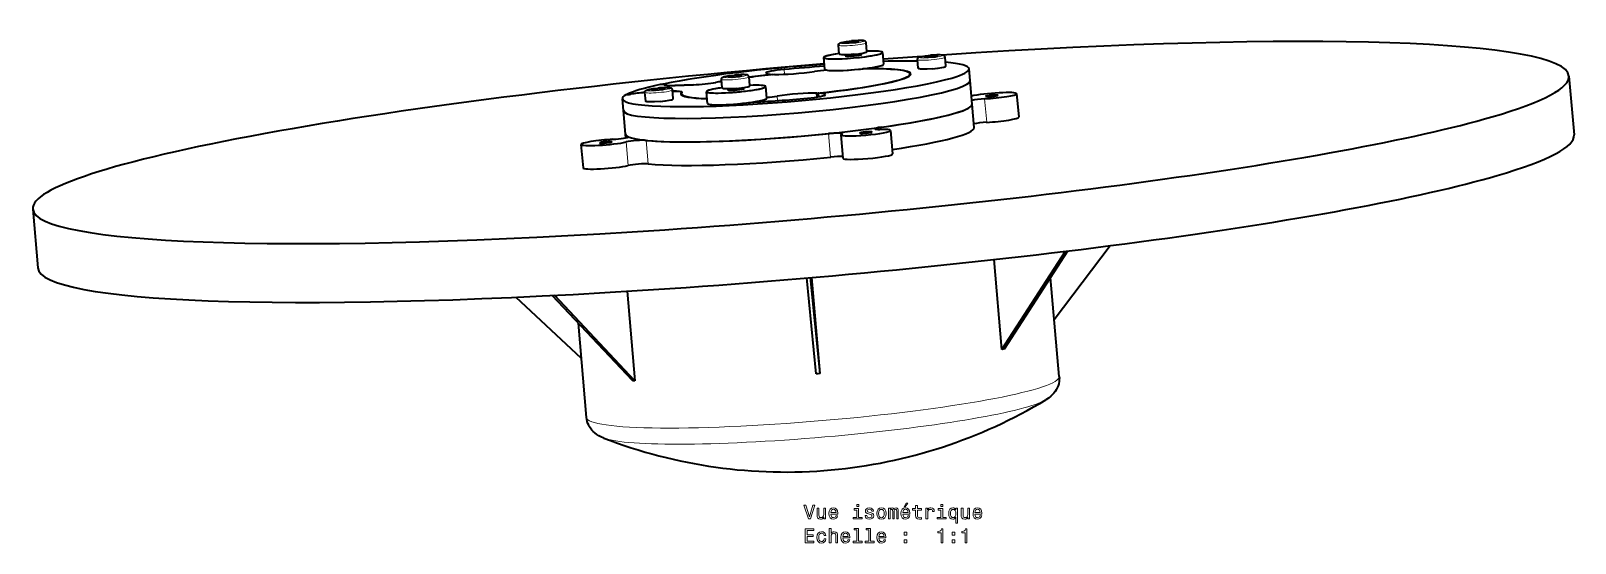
# Model space of a CAD drawing. Extents: x 194 to 4081, y 5 to 1057.
# Drawn here: x 2083.3 to 2473.9, y 867.1 to 996.8 of the extents above; entities that cross this region are included whole.
import ezdxf

# ---------------------------------------------------------------- set-up
doc = ezdxf.new("R2010")
doc.units = 0

msp = doc.modelspace()

# ---------------------------------------------------------------- linework, layer by layer
at = {"color": 7, "lineweight": 35, "ltscale": 0.054729}
for p, q in [((2287.78, 990.95), (2287.59, 993.13)), ((2307.73, 987.31), (2307.54, 989.49)), ((2314.7, 987.92), (2314.51, 990.1)), ((2258.15, 982.31), (2257.96, 984.49)), ((2265.13, 982.91), (2264.94, 985.09)), ((2238.81, 979.01), (2238.62, 981.19)), ((2245.78, 979.62), (2245.59, 981.8))]:
    msp.add_line(p, q, dxfattribs=at)
at = {"color": 7, "lineweight": 13, "ltscale": 0.018959}
for p, q in [((2290.01, 993.99), (2289.28, 993.77)), ((2292.06, 993.88), (2292.79, 994.09))]:
    msp.add_line(p, q, dxfattribs=at)
at = {"color": 7, "lineweight": 13, "ltscale": 0.023439}
for p, q in [((2289.29, 993.76), (2290.22, 993.71)), ((2292.78, 994.1), (2291.84, 994.16)), ((2259.66, 985.12), (2260.6, 985.06)), ((2263.15, 985.46), (2262.22, 985.51))]:
    msp.add_line(p, q, dxfattribs=at)
at = {"color": 7, "lineweight": 35, "ltscale": 0.000146992}
for p, q in [((2289.3, 993.76), (2289.29, 993.76)), ((2309.24, 990.12), (2309.24, 990.12)), ((2240.32, 981.82), (2240.32, 981.82))]:
    msp.add_line(p, q, dxfattribs=at)
at = {"color": 7, "lineweight": 35, "ltscale": 0.023433}
msp.add_line((2289.3, 993.76), (2290.23, 993.71), dxfattribs=at)
at = {"color": 7, "lineweight": 13, "ltscale": 0.016257}
msp.add_line((2290.06, 993.94), (2289.43, 993.76), dxfattribs=at)
at = {"color": 7, "lineweight": 13, "ltscale": 0.005564}
for p, q in [((2290.08, 993.72), (2290.06, 993.94)), ((2310.02, 990.07), (2310, 990.3)), ((2260.45, 985.07), (2260.43, 985.29)), ((2241.11, 981.77), (2241.09, 982))]:
    msp.add_line(p, q, dxfattribs=at)
at = {"color": 7, "lineweight": 13, "ltscale": 0.041775}
for p, q in [((2291.76, 994.15), (2290.09, 994)), ((2291.76, 994.1), (2290.1, 993.94)), ((2290.31, 993.71), (2291.98, 993.86)), ((2311.7, 990.51), (2310.04, 990.36)), ((2311.71, 990.46), (2310.05, 990.3)), ((2262.13, 985.51), (2260.47, 985.36)), ((2262.14, 985.46), (2260.47, 985.3)), ((2260.69, 985.07), (2262.35, 985.22)), ((2242.78, 982.21), (2241.12, 982.06)), ((2242.79, 982.16), (2241.13, 982)), ((2241.34, 981.77), (2243.01, 981.92))]:
    msp.add_line(p, q, dxfattribs=at)
at = {"color": 7, "lineweight": 13, "ltscale": 0.005788}
for p, q in [((2290.12, 993.71), (2290.1, 993.94)), ((2310.07, 990.07), (2310.05, 990.3)), ((2260.49, 985.07), (2260.47, 985.3))]:
    msp.add_line(p, q, dxfattribs=at)
at = {"color": 7, "lineweight": 35, "ltscale": 0.041775}
for p, q in [((2290.31, 993.71), (2291.98, 993.86)), ((2310.26, 990.07), (2311.92, 990.22)), ((2260.69, 985.07), (2262.35, 985.22)), ((2241.34, 981.77), (2243.01, 981.92))]:
    msp.add_line(p, q, dxfattribs=at)
at = {"color": 7, "lineweight": 13, "ltscale": 0.006327}
for p, q in [((2291.78, 993.85), (2291.76, 994.1)), ((2242.81, 981.91), (2242.79, 982.16))]:
    msp.add_line(p, q, dxfattribs=at)
at = {"color": 7, "lineweight": 13, "ltscale": 0.020956}
for p, q in [((2292.64, 994.05), (2291.81, 994.1)), ((2263.02, 985.41), (2262.18, 985.46))]:
    msp.add_line(p, q, dxfattribs=at)
at = {"color": 7, "lineweight": 13, "ltscale": 0.006266}
for p, q in [((2291.83, 993.85), (2291.81, 994.1)), ((2311.78, 990.21), (2311.75, 990.46)), ((2242.86, 981.91), (2242.84, 982.16))]:
    msp.add_line(p, q, dxfattribs=at)
at = {"color": 7, "lineweight": 35, "ltscale": 0.018965}
msp.add_line((2292.05, 993.88), (2292.78, 994.09), dxfattribs=at)
at = {"color": 7, "lineweight": 35, "ltscale": 0.05473}
msp.add_line((2294.75, 991.56), (2294.56, 993.74), dxfattribs=at)
at = {"color": 7, "lineweight": 35, "ltscale": 0.07463}
for p, q in [((2284.1, 987.04), (2283.85, 990.01)), ((2284.1, 987.04), (2283.85, 990.01)), ((2299.05, 988.33), (2298.79, 991.31)), ((2320.86, 984.19), (2320.6, 987.16)), ((2254.48, 978.4), (2254.22, 981.37)), ((2254.48, 978.4), (2254.22, 981.37)), ((2269.42, 979.69), (2269.16, 982.66)), ((2269.42, 979.69), (2269.16, 982.66)), ((2233.18, 976.59), (2232.93, 979.57))]:
    msp.add_line(p, q, dxfattribs=at)
at = {"color": 7, "lineweight": 35, "ltscale": 0.0016}
msp.add_line((2289.32, 990.51), (2289.32, 990.57), dxfattribs=at)
at = {"color": 7, "lineweight": 35, "ltscale": 0.005494}
msp.add_line((2289.33, 990.59), (2289.51, 990.72), dxfattribs=at)
at = {"color": 7, "lineweight": 35, "ltscale": 0.005072}
for p, q in [((2289.34, 990.48), (2289.53, 990.4)), ((2259.72, 981.84), (2259.9, 981.76))]:
    msp.add_line(p, q, dxfattribs=at)
at = {"color": 7, "lineweight": 13, "ltscale": 0.003065}
for p, q in [((2291.26, 990.78), (2291.39, 990.78)), ((2261.64, 982.13), (2261.76, 982.14))]:
    msp.add_line(p, q, dxfattribs=at)
at = {"color": 7, "lineweight": 35, "ltscale": 0.0007655}
msp.add_line((2291.3, 990.76), (2291.27, 990.76), dxfattribs=at)
at = {"color": 7, "lineweight": 13, "ltscale": 0.002258}
for p, q in [((2291.3, 990.76), (2291.39, 990.77)), ((2261.67, 982.12), (2261.76, 982.12))]:
    msp.add_line(p, q, dxfattribs=at)
at = {"color": 7, "lineweight": 13, "ltscale": 0.000849179}
msp.add_line((2291.39, 990.78), (2291.42, 990.79), dxfattribs=at)
at = {"color": 7, "lineweight": 13, "ltscale": 0.000844279}
msp.add_line((2291.39, 990.77), (2291.42, 990.77), dxfattribs=at)
at = {"color": 7, "lineweight": 13, "ltscale": 0.000851305}
msp.add_line((2291.42, 990.75), (2291.39, 990.75), dxfattribs=at)
at = {"color": 7, "lineweight": 13, "ltscale": 0.00040741}
for p, q in [((2291.42, 990.77), (2291.42, 990.79)), ((2261.79, 982.13), (2261.79, 982.14))]:
    msp.add_line(p, q, dxfattribs=at)
at = {"color": 7, "lineweight": 13, "ltscale": 0.000430333}
for p, q in [((2291.42, 990.75), (2291.42, 990.77)), ((2261.8, 982.11), (2261.79, 982.13))]:
    msp.add_line(p, q, dxfattribs=at)
at = {"color": 7, "lineweight": 35, "ltscale": 0.007735}
for p, q in [((2293.11, 991.03), (2292.86, 990.85)), ((2263.49, 982.39), (2263.23, 982.21))]:
    msp.add_line(p, q, dxfattribs=at)
at = {"color": 7, "lineweight": 35, "ltscale": 0.000544318}
for p, q in [((2292.88, 990.87), (2292.88, 990.85)), ((2263.25, 982.22), (2263.25, 982.2))]:
    msp.add_line(p, q, dxfattribs=at)
at = {"color": 7, "lineweight": 35, "ltscale": 0.006793}
msp.add_line((2293.13, 990.71), (2292.88, 990.82), dxfattribs=at)
at = {"color": 7, "lineweight": 13, "ltscale": 0.000162698}
for p, q in [((2293.07, 991.02), (2293.07, 991.02)), ((2263.44, 982.38), (2263.45, 982.38))]:
    msp.add_line(p, q, dxfattribs=at)
at = {"color": 7, "lineweight": 13, "ltscale": 0.000187733}
msp.add_line((2293.07, 991.02), (2293.07, 991.02), dxfattribs=at)
at = {"color": 7, "lineweight": 35, "ltscale": 0.074631}
msp.add_line((2299.05, 988.33), (2298.79, 991.31), dxfattribs=at)
at = {"color": 7, "lineweight": 13, "ltscale": 0.018966}
for p, q in [((2309.96, 990.34), (2309.23, 990.13)), ((2312.01, 990.24), (2312.73, 990.45)), ((2241.04, 982.04), (2240.31, 981.83)), ((2243.09, 981.94), (2243.82, 982.15))]:
    msp.add_line(p, q, dxfattribs=at)
at = {"color": 7, "lineweight": 13, "ltscale": 0.023433}
for p, q in [((2309.23, 990.12), (2310.17, 990.06)), ((2312.73, 990.46), (2311.79, 990.52)), ((2240.32, 981.82), (2241.25, 981.77)), ((2243.81, 982.16), (2242.87, 982.22))]:
    msp.add_line(p, q, dxfattribs=at)
at = {"color": 7, "lineweight": 35, "ltscale": 0.023439}
for p, q in [((2309.24, 990.12), (2310.18, 990.07)), ((2259.67, 985.12), (2260.61, 985.06)), ((2240.32, 981.82), (2241.26, 981.77))]:
    msp.add_line(p, q, dxfattribs=at)
at = {"color": 7, "lineweight": 13, "ltscale": 0.016251}
for p, q in [((2310, 990.3), (2309.38, 990.11)), ((2260.43, 985.29), (2259.81, 985.11)), ((2241.09, 982), (2240.46, 981.81))]:
    msp.add_line(p, q, dxfattribs=at)
at = {"color": 7, "lineweight": 13, "ltscale": 0.041769}
msp.add_line((2310.26, 990.07), (2311.92, 990.22), dxfattribs=at)
at = {"color": 7, "lineweight": 13, "ltscale": 0.006328}
msp.add_line((2311.73, 990.21), (2311.71, 990.46), dxfattribs=at)
at = {"color": 7, "lineweight": 13, "ltscale": 0.020963}
for p, q in [((2312.59, 990.41), (2311.75, 990.46)), ((2243.67, 982.11), (2242.84, 982.16))]:
    msp.add_line(p, q, dxfattribs=at)
at = {"color": 7, "lineweight": 35, "ltscale": 0.018959}
for p, q in [((2312, 990.23), (2312.72, 990.45)), ((2262.42, 985.23), (2263.15, 985.44))]:
    msp.add_line(p, q, dxfattribs=at)
at = {"color": 7, "lineweight": 13, "ltscale": 0.01896}
for p, q in [((2260.38, 985.34), (2259.66, 985.13)), ((2262.43, 985.23), (2263.16, 985.45))]:
    msp.add_line(p, q, dxfattribs=at)
at = {"color": 7, "lineweight": 35, "ltscale": 0.000141051}
msp.add_line((2259.67, 985.12), (2259.66, 985.12), dxfattribs=at)
at = {"color": 7, "lineweight": 13, "ltscale": 0.006329}
msp.add_line((2262.16, 985.2), (2262.14, 985.46), dxfattribs=at)
at = {"color": 7, "lineweight": 13, "ltscale": 0.006265}
msp.add_line((2262.2, 985.21), (2262.18, 985.46), dxfattribs=at)
at = {"color": 7, "lineweight": 13, "ltscale": 0.000505349}
msp.add_line((2270.92, 985.71), (2270.92, 985.69), dxfattribs=at)
at = {"color": 7, "lineweight": 35, "ltscale": 0.000914399}
msp.add_line((2271.07, 985.74), (2271.08, 985.71), dxfattribs=at)
at = {"color": 7, "lineweight": 13, "ltscale": 0.030393}
msp.add_line((2273.92, 985.78), (2273.82, 986.99), dxfattribs=at)
at = {"color": 7, "lineweight": 35, "ltscale": 0.008471}
msp.add_line((2305.7, 985.53), (2305.67, 985.87), dxfattribs=at)
at = {"color": 7, "lineweight": 35, "ltscale": 0.14926}
for p, q in [((2321.37, 978.24), (2320.86, 984.19)), ((2332.63, 980.87), (2333.15, 974.92)), ((2233.7, 970.64), (2233.18, 976.59)), ((2321.89, 972.29), (2321.37, 978.24)), ((2288.18, 970.47), (2288.7, 964.52)), ((2300.74, 971.56), (2301.25, 965.61)), ((2222.44, 968.02), (2222.96, 962.07))]:
    msp.add_line(p, q, dxfattribs=at)
at = {"color": 7, "lineweight": 35, "ltscale": 0.373152}
msp.add_line((2472.32, 985.33), (2473.61, 970.46), dxfattribs=at)
at = {"color": 7, "lineweight": 35, "ltscale": 0.001806}
msp.add_line((2234.06, 980.68), (2234.06, 980.61), dxfattribs=at)
at = {"color": 7, "lineweight": 13, "ltscale": 0.000610781}
msp.add_line((2234.9, 980.72), (2234.9, 980.7), dxfattribs=at)
at = {"color": 7, "lineweight": 13, "ltscale": 0.005789}
msp.add_line((2241.15, 981.77), (2241.13, 982), dxfattribs=at)
at = {"color": 7, "lineweight": 35, "ltscale": 0.018966}
msp.add_line((2243.08, 981.93), (2243.81, 982.15), dxfattribs=at)
at = {"color": 7, "lineweight": 35, "ltscale": 0.001239}
msp.add_line((2243.17, 983.28), (2243.17, 983.23), dxfattribs=at)
at = {"color": 7, "lineweight": 13, "ltscale": 0.00078565}
msp.add_line((2243.35, 983.25), (2243.35, 983.22), dxfattribs=at)
at = {"color": 7, "lineweight": 35, "ltscale": 0.002866}
msp.add_line((2243.4, 983.21), (2243.41, 983.09), dxfattribs=at)
at = {"color": 7, "lineweight": 13, "ltscale": 0.00267}
msp.add_line((2243.4, 983.2), (2243.41, 983.09), dxfattribs=at)
at = {"color": 7, "lineweight": 35, "ltscale": 0.003475}
msp.add_line((2243.59, 983.02), (2243.58, 983.16), dxfattribs=at)
at = {"color": 7, "lineweight": 35, "ltscale": 0.117868}
msp.add_line((2250.9, 983.12), (2246.18, 982.94), dxfattribs=at)
at = {"color": 7, "lineweight": 35, "ltscale": 0.114722}
msp.add_line((2246.27, 982.97), (2250.86, 983.14), dxfattribs=at)
at = {"color": 7, "lineweight": 13, "ltscale": 0.000553002}
msp.add_line((2246.27, 982.97), (2246.27, 982.95), dxfattribs=at)
at = {"color": 7, "lineweight": 13, "ltscale": 0.016094}
msp.add_line((2247.81, 981.18), (2247.87, 980.54), dxfattribs=at)
at = {"color": 7, "lineweight": 35, "ltscale": 0.00739}
msp.add_line((2247.84, 981.24), (2247.86, 980.94), dxfattribs=at)
at = {"color": 7, "lineweight": 35, "ltscale": 0.008473}
msp.add_line((2247.89, 980.52), (2247.86, 980.86), dxfattribs=at)
at = {"color": 7, "lineweight": 13, "ltscale": 0.000554522}
msp.add_line((2250.86, 983.12), (2250.86, 983.14), dxfattribs=at)
at = {"color": 7, "lineweight": 13, "ltscale": 0.000684276}
msp.add_line((2256.5, 983.69), (2256.5, 983.71), dxfattribs=at)
at = {"color": 7, "lineweight": 35, "ltscale": 0.001601}
msp.add_line((2259.7, 981.86), (2259.69, 981.93), dxfattribs=at)
at = {"color": 7, "lineweight": 35, "ltscale": 0.005495}
msp.add_line((2259.71, 981.95), (2259.89, 982.08), dxfattribs=at)
at = {"color": 7, "lineweight": 35, "ltscale": 0.000765377}
msp.add_line((2261.67, 982.12), (2261.64, 982.11), dxfattribs=at)
at = {"color": 7, "lineweight": 13, "ltscale": 0.000855277}
msp.add_line((2261.76, 982.14), (2261.79, 982.14), dxfattribs=at)
at = {"color": 7, "lineweight": 13, "ltscale": 0.000850368}
msp.add_line((2261.76, 982.12), (2261.79, 982.13), dxfattribs=at)
at = {"color": 7, "lineweight": 13, "ltscale": 0.000851528}
msp.add_line((2261.8, 982.11), (2261.76, 982.1), dxfattribs=at)
at = {"color": 7, "lineweight": 35, "ltscale": 0.006799}
msp.add_line((2263.51, 982.07), (2263.26, 982.18), dxfattribs=at)
at = {"color": 7, "lineweight": 13, "ltscale": 0.000193997}
msp.add_line((2263.45, 982.38), (2263.44, 982.38), dxfattribs=at)
at = {"color": 7, "lineweight": 35, "ltscale": 0.023654}
msp.add_line((2282.2, 980.04), (2282.12, 980.99), dxfattribs=at)
at = {"color": 7, "lineweight": 35, "ltscale": 0.022276}
msp.add_line((2282.45, 980.98), (2282.53, 980.1), dxfattribs=at)
at = {"color": 7, "lineweight": 13, "ltscale": 0.021875}
msp.add_line((2282.5, 980.98), (2282.57, 980.1), dxfattribs=at)
at = {"color": 7, "lineweight": 13, "ltscale": 0.000562122}
msp.add_line((2284.31, 980.62), (2284.31, 980.65), dxfattribs=at)
at = {"color": 7, "lineweight": 35, "ltscale": 0.004013}
for p, q in [((2266.99, 978.76), (2266.98, 978.92)), ((2266.98, 978.92), (2266.99, 978.76))]:
    msp.add_line(p, q, dxfattribs=at)
at = {"color": 7, "lineweight": 13, "ltscale": 0.007483}
msp.add_line((2268.03, 978.83), (2268, 979.12), dxfattribs=at)
at = {"color": 7, "lineweight": 13, "ltscale": 0.028884}
msp.add_line((2272.15, 979.11), (2272.05, 980.26), dxfattribs=at)
at = {"color": 7, "lineweight": 13, "ltscale": 0.14926}
for p, q in [((2325.05, 973.62), (2324.53, 979.56)), ((2234.38, 962.7), (2233.87, 968.65))]:
    msp.add_line(p, q, dxfattribs=at)
at = {"color": 7, "lineweight": 35, "ltscale": 0.023638}
msp.add_line((2233.78, 969.7), (2233.7, 970.64), dxfattribs=at)
at = {"color": 7, "lineweight": 13, "ltscale": 0.002438}
msp.add_line((2234.36, 969.89), (2234.35, 969.98), dxfattribs=at)
at = {"color": 7, "lineweight": 13, "ltscale": 0.149261}
for p, q in [((2239.46, 963.1), (2238.95, 969.05)), ((2285.08, 970.77), (2285.59, 964.83))]:
    msp.add_line(p, q, dxfattribs=at)
at = {"color": 7, "lineweight": 13, "ltscale": 0.013275}
msp.add_line((2298.39, 971.84), (2298.34, 972.37), dxfattribs=at)
at = {"color": 7, "lineweight": 35, "ltscale": 0.373151}
msp.add_line((2083.78, 951.66), (2085.07, 936.79), dxfattribs=at)
at = {"color": 7, "lineweight": 35}
for p, q in [((2342.16, 923.71), (2356.31, 942.4)), ((2328.92, 916.15), (2326.95, 938.89)), ((2328.92, 916.15), (2344.95, 940.98)), ((2329.54, 916.28), (2345.54, 941.05)), ((2281.93, 909.92), (2279.53, 934.23)), ((2282.93, 910.01), (2280.53, 934.31)), ((2282.93, 910.01), (2280.82, 934.34)), ((2343.41, 909.28), (2341.23, 934.38)), ((2235.45, 908.24), (2215.19, 929.8)), ((2236.07, 908.21), (2215.76, 929.83)), ((2234.11, 930.86), (2236.07, 908.21)), ((2222.56, 913.83), (2206.01, 929.36)), ((2223.86, 898.92), (2221.79, 922.78))]:
    msp.add_line(p, q, dxfattribs=at)
at = {"color": 7, "lineweight": 35, "ltscale": 0.008006}
msp.add_line((2329.23, 916.22), (2328.92, 916.15), dxfattribs=at)
at = {"color": 7, "lineweight": 35, "ltscale": 6.60196e-05}
msp.add_line((2328.92, 916.15), (2328.92, 916.15), dxfattribs=at)
at = {"color": 7, "lineweight": 35, "ltscale": 0.007918}
msp.add_line((2329.54, 916.28), (2329.23, 916.22), dxfattribs=at)
at = {"color": 7, "lineweight": 35, "ltscale": 6.72945e-05}
msp.add_line((2329.54, 916.28), (2329.54, 916.28), dxfattribs=at)
at = {"color": 7, "lineweight": 35, "ltscale": 0.012505}
msp.add_line((2282.93, 910.01), (2282.43, 909.96), dxfattribs=at)
at = {"color": 7, "lineweight": 35, "ltscale": 5.07226e-05}
msp.add_line((2282.93, 910.01), (2282.93, 910.01), dxfattribs=at)
at = {"color": 7, "lineweight": 35, "ltscale": 6.90534e-05}
for p, q in [((2235.45, 908.24), (2235.45, 908.23)), ((2236.07, 908.21), (2236.07, 908.21))]:
    msp.add_line(p, q, dxfattribs=at)
at = {"color": 7, "lineweight": 35, "ltscale": 0.007695}
msp.add_line((2235.76, 908.22), (2235.45, 908.23), dxfattribs=at)
at = {"color": 7, "lineweight": 35, "ltscale": 0.00779}
msp.add_line((2236.07, 908.21), (2235.76, 908.22), dxfattribs=at)
at = {"color": 7, "lineweight": 35, "ltscale": 0.012495}
msp.add_line((2282.43, 909.96), (2281.93, 909.92), dxfattribs=at)
at = {"color": 7, "lineweight": 35, "ltscale": 4.92081e-05}
msp.add_line((2281.93, 909.92), (2281.93, 909.92), dxfattribs=at)
at = {"color": 7, "lineweight": 35}
for points in [[(2287.59, 993.13), (2287.6, 993.28), (2287.66, 993.45), (2287.79, 993.6), (2287.98, 993.72), (2288.27, 993.82), (2288.77, 993.94), (2289.64, 994.08), (2290.89, 994.22)], [(2294.56, 993.74), (2294.53, 993.88), (2294.44, 994.04), (2294.29, 994.17), (2294.09, 994.24), (2293.82, 994.29), (2293.35, 994.32), (2292.54, 994.32), (2291.3, 994.25), (2290.89, 994.22)], [(2291.44, 990.83), (2290.02, 990.73), (2288.99, 990.71), (2288.39, 990.73), (2288.07, 990.77), (2287.91, 990.81), (2287.82, 990.86), (2287.78, 990.95)], [(2291.27, 990.76), (2290.29, 990.7), (2289.73, 990.7), (2289.54, 990.72)], [(2291.44, 990.83), (2292.83, 990.99), (2293.75, 991.14), (2294.27, 991.25), (2294.55, 991.34), (2294.67, 991.41), (2294.74, 991.49), (2294.75, 991.56)], [(2307.54, 989.49), (2307.55, 989.64), (2307.61, 989.81), (2307.74, 989.96), (2307.93, 990.08), (2308.21, 990.18), (2308.71, 990.3), (2309.59, 990.44), (2310.83, 990.58)], [(2314.51, 990.1), (2314.48, 990.24), (2314.39, 990.39), (2314.23, 990.52), (2314.04, 990.6), (2313.76, 990.65), (2313.3, 990.68), (2312.48, 990.68), (2311.25, 990.61), (2310.83, 990.58)], [(2257.96, 984.49), (2257.97, 984.64), (2258.04, 984.81), (2258.17, 984.96), (2258.35, 985.08), (2258.64, 985.18), (2259.14, 985.29), (2260.02, 985.44), (2261.26, 985.58)], [(2264.94, 985.09), (2264.91, 985.23), (2264.82, 985.39), (2264.66, 985.52), (2264.46, 985.6), (2264.19, 985.65), (2263.72, 985.68), (2262.91, 985.68), (2261.68, 985.61), (2261.26, 985.58)], [(2311.39, 987.19), (2309.97, 987.09), (2308.94, 987.07), (2308.34, 987.09), (2308.02, 987.12), (2307.86, 987.17), (2307.77, 987.22), (2307.73, 987.31)], [(2311.39, 987.19), (2312.78, 987.35), (2313.7, 987.5), (2314.21, 987.61), (2314.49, 987.7), (2314.62, 987.77), (2314.69, 987.84), (2314.7, 987.92)], [(2238.62, 981.19), (2238.63, 981.34), (2238.69, 981.51), (2238.82, 981.66), (2239.01, 981.78), (2239.3, 981.88), (2239.8, 982), (2240.67, 982.14), (2241.92, 982.28)], [(2245.59, 981.8), (2245.56, 981.94), (2245.47, 982.09), (2245.31, 982.22), (2245.12, 982.3), (2244.84, 982.35), (2244.38, 982.38), (2243.56, 982.38), (2242.33, 982.31), (2241.92, 982.28)], [(2261.81, 982.19), (2260.39, 982.09), (2259.36, 982.07), (2258.76, 982.09), (2258.45, 982.12), (2258.28, 982.17), (2258.2, 982.22), (2258.15, 982.31)], [(2261.64, 982.11), (2260.67, 982.06), (2260.1, 982.06), (2259.92, 982.07)], [(2261.81, 982.19), (2263.2, 982.34), (2264.13, 982.49), (2264.64, 982.61), (2264.92, 982.7), (2265.04, 982.76), (2265.11, 982.84), (2265.13, 982.91)], [(2242.47, 978.89), (2241.05, 978.79), (2240.02, 978.77), (2239.42, 978.79), (2239.1, 978.82), (2238.94, 978.87), (2238.85, 978.92), (2238.81, 979.01)], [(2242.47, 978.89), (2243.86, 979.05), (2244.78, 979.2), (2245.3, 979.31), (2245.58, 979.4), (2245.7, 979.47), (2245.77, 979.54), (2245.78, 979.62)], [(2343.41, 909.28), (2343.43, 908.88), (2343.42, 908.49), (2343.38, 908.1), (2343.27, 907.47), (2343.11, 906.94), (2342.89, 906.41), (2342.64, 905.92), (2342.35, 905.49), (2342.02, 905.05), (2341.63, 904.63), (2341.25, 904.27), (2340.68, 903.83), (2340.01, 903.39)], [(2228.21, 893.7), (2227.47, 894.02), (2226.96, 894.29), (2226.44, 894.63), (2225.94, 895), (2225.54, 895.36), (2225.19, 895.74), (2224.86, 896.18), (2224.55, 896.67), (2224.41, 896.94), (2224.21, 897.4), (2224.04, 897.88), (2223.93, 898.4), (2223.86, 898.92)]]:
    msp.add_lwpolyline(points, dxfattribs=at)
at = {"color": 7, "lineweight": 13}
for points in [[(2289.32, 990.57), (2289.32, 990.57), (2289.32, 990.56), (2289.33, 990.56), (2289.35, 990.56), (2289.58, 990.55), (2289.96, 990.57), (2290.43, 990.61)], [(2290.43, 990.55), (2289.68, 990.49), (2289.43, 990.49), (2289.34, 990.5), (2289.33, 990.5), (2289.33, 990.5), (2289.32, 990.5), (2289.32, 990.51)], [(2289.33, 990.59), (2289.33, 990.59), (2289.33, 990.59), (2289.33, 990.59), (2289.33, 990.58), (2289.33, 990.58), (2289.33, 990.58), (2289.36, 990.57), (2289.48, 990.57), (2289.89, 990.58), (2290.43, 990.63)], [(2290.44, 990.53), (2289.88, 990.48), (2289.48, 990.47), (2289.37, 990.48), (2289.34, 990.48)], [(2291.18, 990.44), (2291.73, 990.53), (2292.26, 990.64), (2292.49, 990.7), (2292.69, 990.77), (2292.86, 990.85)], [(2293.07, 991.02), (2292.85, 990.94), (2292.59, 990.87), (2292.02, 990.75), (2291.4, 990.65)], [(2292.82, 990.95), (2292.4, 990.85), (2291.91, 990.75), (2291.4, 990.67)], [(2259.69, 981.93), (2259.69, 981.92), (2259.7, 981.92), (2259.7, 981.92), (2259.72, 981.91), (2259.95, 981.91), (2260.33, 981.93), (2260.81, 981.97)], [(2259.71, 981.95), (2259.7, 981.95), (2259.7, 981.95), (2259.7, 981.94), (2259.7, 981.94), (2259.7, 981.94), (2259.71, 981.94), (2259.74, 981.93), (2259.86, 981.93), (2260.26, 981.94), (2260.81, 981.99)], [(2260.81, 981.9), (2260.05, 981.85), (2259.8, 981.84), (2259.71, 981.85), (2259.7, 981.86), (2259.7, 981.86), (2259.7, 981.86), (2259.7, 981.86)], [(2260.82, 981.89), (2260.26, 981.84), (2259.85, 981.83), (2259.74, 981.83), (2259.72, 981.84)], [(2261.55, 981.8), (2262.11, 981.89), (2262.64, 982), (2262.87, 982.06), (2263.07, 982.13), (2263.23, 982.21)], [(2263.44, 982.38), (2263.23, 982.3), (2262.96, 982.23), (2262.4, 982.11), (2261.77, 982.01)], [(2263.2, 982.31), (2262.78, 982.2), (2262.29, 982.11), (2261.77, 982.02)]]:
    msp.add_lwpolyline(points, dxfattribs=at)
for points in [[(2281.09, 876.76), (2280.21, 873.78), (2279.31, 876.76), (2278.83, 876.76), (2279.96, 873.25), (2280.47, 873.25), (2281.57, 876.76)], [(2284.29, 875.96), (2283.85, 875.96), (2283.85, 874.4), (2283.8, 874.03), (2283.65, 873.77), (2283.43, 873.61), (2283.13, 873.56), (2282.89, 873.6), (2282.74, 873.72), (2282.65, 873.93), (2282.63, 874.22), (2282.63, 875.96), (2282.19, 875.96), (2282.19, 874.18), (2282.21, 873.82), (2282.3, 873.52), (2282.59, 873.25), (2283.06, 873.16), (2283.31, 873.19), (2283.53, 873.28), (2283.72, 873.44), (2283.87, 873.67), (2283.87, 873.25), (2284.29, 873.25)], [(2285.63, 874.48), (2287.41, 874.48), (2287.41, 874.68), (2287.33, 875.26), (2287.11, 875.7), (2286.75, 875.96), (2286.29, 876.06), (2285.83, 875.96), (2285.47, 875.67), (2285.25, 875.21), (2285.17, 874.61), (2285.24, 873.99), (2285.47, 873.54), (2285.82, 873.25), (2286.27, 873.16), (2286.66, 873.22), (2286.99, 873.39), (2287.22, 873.67), (2287.36, 874.03), (2286.92, 874.03), (2286.83, 873.83), (2286.7, 873.68), (2286.33, 873.56), (2286.04, 873.61), (2285.82, 873.79), (2285.68, 874.07), (2285.63, 874.46)], [(2285.63, 874.85), (2285.69, 875.2), (2285.82, 875.46), (2286.03, 875.61), (2286.3, 875.67), (2286.57, 875.61), (2286.77, 875.46), (2286.9, 875.2), (2286.95, 874.85)], [(2292.67, 873.63), (2292.67, 875.87), (2291.53, 875.87), (2291.53, 875.49), (2292.23, 875.49), (2292.23, 873.63), (2291.32, 873.63), (2291.32, 873.25), (2293.59, 873.25), (2293.59, 873.63)], [(2292.69, 876.87), (2292.22, 876.87), (2292.22, 876.37), (2292.69, 876.37)], [(2295.68, 874.83), (2295.25, 874.93), (2294.93, 875.05), (2294.82, 875.29), (2294.85, 875.45), (2294.96, 875.57), (2295.13, 875.65), (2295.38, 875.68), (2295.62, 875.65), (2295.8, 875.56), (2295.92, 875.42), (2295.97, 875.24), (2296.41, 875.24), (2296.41, 875.25), (2296.33, 875.58), (2296.12, 875.83), (2295.8, 876), (2295.38, 876.06), (2294.95, 876), (2294.64, 875.83), (2294.44, 875.58), (2294.38, 875.27), (2294.43, 874.97), (2294.57, 874.76), (2294.8, 874.6), (2295.14, 874.5), (2295.63, 874.38), (2295.93, 874.25), (2296.01, 874.15), (2296.04, 874), (2296, 873.81), (2295.88, 873.67), (2295.68, 873.58), (2295.42, 873.55), (2295.14, 873.58), (2294.94, 873.69), (2294.8, 873.86), (2294.75, 874.09), (2294.32, 874.09), (2294.39, 873.69), (2294.6, 873.4), (2294.92, 873.22), (2295.38, 873.16), (2295.85, 873.22), (2296.2, 873.4), (2296.41, 873.68), (2296.49, 874.05), (2296.43, 874.37), (2296.28, 874.58), (2296.02, 874.73)], [(2297.25, 874.6), (2297.33, 873.99), (2297.57, 873.54), (2297.94, 873.25), (2298.43, 873.16), (2298.92, 873.25), (2299.29, 873.53), (2299.52, 873.98), (2299.6, 874.6), (2299.52, 875.22), (2299.29, 875.68), (2298.92, 875.96), (2298.43, 876.06), (2297.94, 875.96), (2297.57, 875.67), (2297.33, 875.22)], [(2297.71, 874.61), (2297.75, 875.06), (2297.89, 875.39), (2298.12, 875.59), (2298.43, 875.66), (2298.73, 875.59), (2298.96, 875.4), (2299.1, 875.06), (2299.15, 874.61), (2299.1, 874.15), (2298.96, 873.82), (2298.73, 873.62), (2298.43, 873.55), (2298.12, 873.62), (2297.89, 873.82), (2297.75, 874.15)], [(2300.25, 873.25), (2300.65, 873.25), (2300.65, 875.06), (2300.68, 875.34), (2300.75, 875.53), (2300.87, 875.65), (2301.02, 875.69), (2301.14, 875.65), (2301.22, 875.55), (2301.26, 875.38), (2301.28, 875.15), (2301.28, 873.25), (2301.66, 873.25), (2301.66, 875.06), (2301.69, 875.33), (2301.76, 875.53), (2301.88, 875.65), (2302.04, 875.69), (2302.16, 875.65), (2302.24, 875.55), (2302.29, 875.15), (2302.29, 873.25), (2302.7, 873.25), (2302.7, 875.12), (2302.67, 875.51), (2302.59, 875.81), (2302.43, 875.99), (2302.17, 876.06), (2301.86, 875.96), (2301.62, 875.66), (2301.44, 875.95), (2301.12, 876.06), (2300.83, 875.96), (2300.64, 875.67), (2300.64, 875.96), (2300.25, 875.96)], [(2303.85, 874.48), (2305.62, 874.48), (2305.63, 874.68), (2305.55, 875.26), (2305.32, 875.7), (2304.97, 875.96), (2304.5, 876.06), (2304.04, 875.96), (2303.69, 875.67), (2303.46, 875.21), (2303.38, 874.61), (2303.46, 873.99), (2303.68, 873.54), (2304.03, 873.25), (2304.49, 873.16), (2304.88, 873.22), (2305.2, 873.39), (2305.44, 873.67), (2305.58, 874.03), (2305.14, 874.03), (2305.05, 873.83), (2304.92, 873.68), (2304.54, 873.56), (2304.25, 873.61), (2304.04, 873.79), (2303.9, 874.07), (2303.85, 874.46)], [(2303.85, 874.85), (2303.9, 875.2), (2304.04, 875.46), (2304.24, 875.61), (2304.52, 875.67), (2304.78, 875.61), (2304.99, 875.46), (2305.12, 875.2), (2305.16, 874.85)], [(2304.15, 876.33), (2304.45, 876.33), (2305.15, 877.19), (2304.66, 877.19)], [(2307.09, 875.49), (2307.09, 874.14), (2307.12, 873.7), (2307.26, 873.39), (2307.54, 873.22), (2308.02, 873.16), (2308.55, 873.18), (2308.55, 873.57), (2308.16, 873.54), (2307.81, 873.58), (2307.63, 873.7), (2307.55, 873.91), (2307.53, 874.21), (2307.53, 875.49), (2308.55, 875.49), (2308.55, 875.87), (2307.53, 875.87), (2307.53, 876.66), (2307.09, 876.66), (2307.09, 875.87), (2306.32, 875.87), (2306.32, 875.49)], [(2309.7, 873.25), (2310.14, 873.25), (2310.14, 874.8), (2310.19, 875.17), (2310.32, 875.44), (2310.54, 875.6), (2310.84, 875.66), (2311.06, 875.62), (2311.23, 875.52), (2311.33, 875.35), (2311.37, 875.12), (2311.81, 875.12), (2311.75, 875.53), (2311.59, 875.82), (2311.31, 876), (2310.93, 876.06), (2310.67, 876.02), (2310.45, 875.92), (2310.26, 875.74), (2310.1, 875.51), (2310.1, 875.96), (2309.7, 875.96)], [(2313.92, 873.63), (2313.92, 875.87), (2312.78, 875.87), (2312.78, 875.49), (2313.48, 875.49), (2313.48, 873.63), (2312.57, 873.63), (2312.57, 873.25), (2314.84, 873.25), (2314.84, 873.63)], [(2313.94, 876.87), (2313.47, 876.87), (2313.47, 876.37), (2313.94, 876.37)], [(2317.27, 875.54), (2317.11, 875.77), (2316.93, 875.93), (2316.73, 876.02), (2316.49, 876.06), (2316.06, 875.96), (2315.73, 875.67), (2315.51, 875.22), (2315.44, 874.61), (2315.51, 873.99), (2315.73, 873.54), (2316.06, 873.25), (2316.49, 873.16), (2316.73, 873.19), (2316.93, 873.27), (2317.1, 873.43), (2317.27, 873.67), (2317.27, 872.2), (2317.71, 872.2), (2317.71, 875.96), (2317.27, 875.96)], [(2315.89, 874.61), (2315.93, 875.06), (2316.08, 875.39), (2316.29, 875.59), (2316.56, 875.66), (2316.86, 875.59), (2317.08, 875.39), (2317.21, 875.06), (2317.26, 874.61), (2317.21, 874.15), (2317.08, 873.82), (2316.86, 873.62), (2316.56, 873.56), (2316.29, 873.62), (2316.08, 873.82), (2315.93, 874.16)], [(2320.73, 875.96), (2320.28, 875.96), (2320.28, 874.4), (2320.23, 874.03), (2320.08, 873.77), (2319.86, 873.61), (2319.56, 873.56), (2319.32, 873.6), (2319.17, 873.72), (2319.09, 873.93), (2319.07, 874.22), (2319.07, 875.96), (2318.62, 875.96), (2318.62, 874.18), (2318.64, 873.82), (2318.73, 873.52), (2319.03, 873.25), (2319.5, 873.16), (2319.75, 873.19), (2319.96, 873.28), (2320.15, 873.44), (2320.3, 873.67), (2320.3, 873.25), (2320.73, 873.25)], [(2322.06, 874.48), (2323.84, 874.48), (2323.84, 874.68), (2323.76, 875.26), (2323.54, 875.7), (2323.19, 875.96), (2322.72, 876.06), (2322.26, 875.96), (2321.91, 875.67), (2321.68, 875.21), (2321.6, 874.61), (2321.67, 873.99), (2321.9, 873.54), (2322.25, 873.25), (2322.7, 873.16), (2323.1, 873.22), (2323.42, 873.39), (2323.66, 873.67), (2323.79, 874.03), (2323.35, 874.03), (2323.26, 873.83), (2323.13, 873.68), (2322.76, 873.56), (2322.47, 873.61), (2322.25, 873.79), (2322.11, 874.07), (2322.06, 874.46)], [(2322.06, 874.85), (2322.12, 875.2), (2322.25, 875.46), (2322.46, 875.61), (2322.73, 875.67), (2323, 875.61), (2323.21, 875.46), (2323.33, 875.2), (2323.38, 874.85)], [(2279.15, 867.21), (2281.37, 867.21), (2281.37, 867.63), (2279.62, 867.63), (2279.62, 868.81), (2281.18, 868.81), (2281.18, 869.23), (2279.62, 869.23), (2279.62, 870.28), (2281.33, 870.28), (2281.33, 870.71), (2279.15, 870.71)], [(2283.93, 869.02), (2284.37, 869.02), (2284.28, 869.42), (2284.06, 869.74), (2283.72, 869.93), (2283.28, 870.01), (2282.8, 869.91), (2282.43, 869.63), (2282.2, 869.17), (2282.12, 868.55), (2282.2, 867.94), (2282.42, 867.49), (2282.78, 867.21), (2283.27, 867.11), (2283.7, 867.19), (2284.04, 867.4), (2284.27, 867.73), (2284.37, 868.17), (2283.95, 868.17), (2283.87, 867.89), (2283.73, 867.68), (2283.53, 867.55), (2283.28, 867.51), (2282.98, 867.57), (2282.76, 867.78), (2282.62, 868.1), (2282.57, 868.57), (2282.62, 869.02), (2282.76, 869.35), (2282.99, 869.55), (2283.28, 869.62), (2283.55, 869.58), (2283.74, 869.46), (2283.87, 869.27)], [(2285.24, 867.21), (2285.69, 867.21), (2285.69, 868.77), (2285.73, 869.13), (2285.88, 869.39), (2286.1, 869.55), (2286.41, 869.61), (2286.65, 869.56), (2286.8, 869.42), (2286.88, 869.2), (2286.9, 868.9), (2286.9, 867.21), (2287.34, 867.21), (2287.34, 868.99), (2287.32, 869.34), (2287.23, 869.64), (2286.94, 869.91), (2286.47, 870.01), (2286.22, 869.97), (2286, 869.88), (2285.82, 869.73), (2285.69, 869.52), (2285.69, 870.83), (2285.24, 870.83)], [(2288.67, 868.43), (2290.44, 868.43), (2290.45, 868.64), (2290.37, 869.22), (2290.14, 869.65), (2289.79, 869.91), (2289.32, 870.01), (2288.86, 869.91), (2288.51, 869.63), (2288.28, 869.17), (2288.2, 868.56), (2288.28, 867.94), (2288.5, 867.49), (2288.85, 867.21), (2289.31, 867.11), (2289.7, 867.18), (2290.02, 867.35), (2290.26, 867.62), (2290.4, 867.98), (2289.96, 867.98), (2289.87, 867.78), (2289.73, 867.63), (2289.36, 867.51), (2289.07, 867.56), (2288.86, 867.74), (2288.72, 868.03), (2288.67, 868.42)], [(2288.67, 868.8), (2288.72, 869.15), (2288.86, 869.41), (2289.06, 869.57), (2289.34, 869.62), (2289.6, 869.57), (2289.81, 869.41), (2289.94, 869.15), (2289.98, 868.8)], [(2292.2, 870.45), (2292.2, 867.58), (2291.28, 867.58), (2291.28, 867.21), (2293.55, 867.21), (2293.55, 867.58), (2292.64, 867.58), (2292.64, 870.83), (2291.5, 870.83), (2291.5, 870.45)], [(2295.23, 870.45), (2295.23, 867.58), (2294.32, 867.58), (2294.32, 867.21), (2296.58, 867.21), (2296.58, 867.58), (2295.68, 867.58), (2295.68, 870.83), (2294.54, 870.83), (2294.54, 870.45)], [(2297.77, 868.43), (2299.55, 868.43), (2299.55, 868.64), (2299.47, 869.22), (2299.25, 869.65), (2298.9, 869.91), (2298.43, 870.01), (2297.97, 869.91), (2297.62, 869.63), (2297.39, 869.17), (2297.31, 868.56), (2297.39, 867.94), (2297.61, 867.49), (2297.96, 867.21), (2298.41, 867.11), (2298.81, 867.18), (2299.13, 867.35), (2299.37, 867.62), (2299.5, 867.98), (2299.06, 867.98), (2298.97, 867.78), (2298.84, 867.63), (2298.47, 867.51), (2298.18, 867.56), (2297.97, 867.74), (2297.82, 868.03), (2297.77, 868.42)], [(2297.77, 868.8), (2297.83, 869.15), (2297.97, 869.41), (2298.17, 869.57), (2298.44, 869.62), (2298.71, 869.57), (2298.92, 869.41), (2299.04, 869.15), (2299.09, 868.8)], [(2304.15, 869.16), (2304.85, 869.16), (2304.85, 869.91), (2304.15, 869.91)], [(2304.15, 867.21), (2304.85, 867.21), (2304.85, 867.96), (2304.15, 867.96)], [(2313.52, 867.21), (2313.98, 867.21), (2313.98, 870.73), (2313.63, 870.73), (2313.54, 870.42), (2313.36, 870.22), (2313.08, 870.1), (2312.7, 870.06), (2312.7, 869.7), (2313.52, 869.7)], [(2316.3, 869.16), (2316.99, 869.16), (2316.99, 869.91), (2316.3, 869.91)], [(2316.3, 867.21), (2316.99, 867.21), (2316.99, 867.96), (2316.3, 867.96)], [(2319.59, 867.21), (2320.05, 867.21), (2320.05, 870.73), (2319.71, 870.73), (2319.62, 870.42), (2319.43, 870.22), (2319.16, 870.1), (2318.77, 870.06), (2318.77, 869.7), (2319.59, 869.7)]]:
    msp.add_lwpolyline(points, close=True, dxfattribs=at)
at = {"color": 7, "lineweight": 35}
for centre, radius, start, end in [((2290.24, 994.36), 0.649, 268.8384, 276.0195), ((2291.94, 994.38), 0.519, 274.1887, 282.3612), ((2289.35, 990.57), 0.0277, 120.0816, 181.9298), ((2289.35, 990.51), 0.0277, 187.6902, 249.843), ((2292.92, 990.85), 0.0469, 183.5429, 217.6763), ((2310.19, 990.71), 0.649, 268.8384, 276.0195), ((2311.89, 990.74), 0.519, 274.1887, 282.3612), ((2260.62, 985.71), 0.649, 268.8384, 276.0195), ((2262.31, 985.74), 0.519, 274.1887, 282.3612), ((2241.27, 982.41), 0.649, 268.8384, 276.0195), ((2242.97, 982.44), 0.519, 274.1887, 282.3612), ((2259.72, 981.93), 0.0277, 120.0816, 181.9298), ((2259.73, 981.87), 0.0277, 187.6902, 249.843), ((2263.3, 982.21), 0.0469, 183.5429, 217.6763), ((2274.23, 1012.61), 127.5, 275.1781, 301.0599), ((2274.23, 1012.61), 127.5, 248.845, 275.1781)]:
    msp.add_arc(centre, radius, start, end, dxfattribs=at)
at = {"color": 7, "lineweight": 13}
for centre, radius, start, end in [((2290.25, 999.13), 8.44, 268.8907, 271.5324), ((2288.34, 1011.51), 20.98, 275.7215, 278.3505), ((2288.34, 1011.58), 21.07, 275.7066, 278.3377), ((2288.34, 1011.52), 21.08, 275.7016, 278.337), ((2288.35, 1011.41), 20.98, 275.7211, 278.3554), ((2290.01, 1007.41), 16.72, 271.5918, 274.8547), ((2288.82, 1008.33), 17.79, 278.3189, 279.9077), ((2290.64, 1012.08), 21.31, 272.1017, 273.3339), ((2289.79, 1006.14), 15.47, 276.0456, 277.7485), ((2291.42, 990.76), 0.0112, 310.822, 58.0465), ((2292.33, 993.18), 2.28, 282.4446, 288.8203), ((2292.01, 993.76), 2.93, 286.1777, 290.096), ((2260.62, 990.49), 8.44, 268.8907, 271.5324), ((2258.72, 1002.86), 20.98, 275.7215, 278.3505), ((2258.71, 1002.94), 21.07, 275.7066, 278.3377), ((2258.72, 1002.88), 21.08, 275.7016, 278.337), ((2258.72, 1002.77), 20.98, 275.7211, 278.3554), ((2260.38, 998.77), 16.72, 271.5918, 274.8547), ((2259.19, 999.69), 17.79, 278.3189, 279.9077), ((2261.01, 1003.44), 21.31, 272.1017, 273.3339), ((2260.17, 997.49), 15.47, 276.0456, 277.7485), ((2261.79, 982.12), 0.0112, 310.822, 58.0465), ((2262.71, 984.53), 2.28, 282.4446, 288.8203), ((2262.38, 985.12), 2.93, 286.1777, 290.096)]:
    msp.add_arc(centre, radius, start, end, dxfattribs=at)
at = {"color": 7, "lineweight": 35}
for centre, major_axis, start_param, end_param in [((2278.05, 968.49), (-194.27, -16.83), 3.141618, 4.51855), ((2278.05, 968.49), (-194.27, -16.83), 4.673236, 6.283211), ((2276.76, 983.36), (43.84, 3.8), 1.39649, 2.431199), ((2291.32, 990.66), (7.47, 0.65), 2.395661, 3.141593), ((2291.32, 990.66), (7.47, 0.65), 2.681313, 3.141681), ((2291.32, 990.66), (7.47, 0.65), 3.141593, 6.283185), ((2291.32, 990.66), (7.47, 0.65), 3.141681, 6.283274), ((2291.58, 987.69), (7.47, 0.65), 3.141593, 6.283185), ((2291.58, 987.69), (7.47, 0.65), 3.141681, 6.283274), ((2291.32, 990.66), (7.47, 0.65), 2.056314, 2.681313), ((2291.32, 990.66), (7.47, 0.65), 2.056314, 2.395661), ((2291.32, 990.66), (2.09, 0.18), 2.831719, 3.141681), ((2291.32, 990.66), (2.09, 0.18), 2.831719, 3.141681), ((2291.32, 990.66), (2.09, 0.18), 3.141681, 5.822905), ((2291.32, 990.66), (2.09, 0.18), 3.141681, 5.822905), ((2291.32, 990.66), (2.09, 0.18), 0.000089, 0.650694), ((2291.32, 990.66), (2.09, 0.18), 0.000089, 0.650694), ((2291.32, 990.66), (2.09, 0.18), 5.822905, 6.283274), ((2291.32, 990.66), (2.09, 0.18), 5.822905, 6.283274), ((2291.32, 990.66), (7.47, 0.65), 0, 1.085278), ((2291.32, 990.66), (7.47, 0.65), 0.000089, 1.085278), ((2278.05, 968.49), (-194.27, -16.83), 4.545407, 4.596072), ((2276.76, 983.36), (43.84, 3.8), 0.782952, 1.030566), ((2276.76, 983.36), (43.84, 3.8), 0.000009, 0.519786), ((2276.76, 983.36), (43.84, 3.8), 3.141602, 5.822905), ((2277.02, 980.39), (43.84, 3.8), 3.141632, 6.283196), ((2277.02, 980.39), (43.84, 3.8), 3.141602, 6.283194), ((2276.76, 983.36), (28.9, 2.5), 1.748645, 1.983274), ((2276.76, 983.36), (29.1, 2.52), 1.764484, 1.98028), ((2274.2, 986.53), (4.98, 0.43), 1.637888, 3.141503), ((2274.2, 986.53), (4.98, 0.43), 3.141503, 3.163165), ((2277.28, 986.8), (8.07, 0.7), 3.163165, 3.817144), ((2270.88, 985.73), (0.199, 0.017), 4.906077, 6.283185), ((2270.88, 985.73), (0.199, 0.017), 6.283185, 6.958737), ((2277.28, 986.8), (8.07, 0.7), 3.887651, 5.250251), ((2276.76, 983.36), (38.92, 3.37), 1.374188, 1.637888), ((2284.07, 986.27), (4.98, 0.43), 1.444961, 2.108659), ((2276.76, 983.36), (28.9, 2.5), 4.890238, 6.283212), ((2276.76, 983.36), (29.1, 2.52), 4.906077, 6.283143), ((2276.76, 983.36), (28.9, 2.5), 0.000027, 0.933899), ((2276.76, 983.36), (29.1, 2.52), 6.283143, 7.212096), ((2276.76, 983.36), (43.84, 3.8), 5.822905, 6.283194), ((2278.05, 968.49), (-194.27, -16.83), 2.681313, 3.141618), ((2276.76, 983.36), (43.84, 3.8), 2.931427, 3.141602), ((2234.3, 980.59), (0.498, 0.043), 1.346837, 2.931427), ((2234.56, 980.73), (0.498, 0.043), 3.141593, 5.470227), ((2234.56, 980.73), (0.498, 0.043), 2.90384, 3.141593), ((2276.76, 983.36), (43.84, 3.8), 2.458786, 2.90384), ((2234.56, 980.73), (0.697, 0.06), 4.488429, 5.470227), ((2238.36, 980.66), (4.98, 0.43), 1.509325, 2.328634), ((2238.36, 980.66), (4.78, 0.41), 1.50676, 2.328634), ((2242.91, 983.16), (0.498, 0.043), 6.283185, 8.741971), ((2243.67, 983.32), (0.498, 0.043), 2.431199, 3.141538), ((2243.67, 983.32), (0.498, 0.043), 3.141538, 4.015789), ((2242.91, 983.16), (0.697, 0.06), 0.000075, 0.874196), ((2248.36, 983.58), (4.98, 0.43), 3.033991, 3.141592), ((2248.36, 983.58), (4.98, 0.43), 3.141592, 4.252109), ((2242.91, 983.16), (0.498, 0.043), 6.175584, 6.283185), ((2248.36, 983.58), (4.78, 0.41), 3.033991, 3.141592), ((2248.36, 983.58), (4.78, 0.41), 3.141592, 4.252109), ((2242.91, 983.16), (0.697, 0.06), 6.175584, 6.28326), ((2243.07, 980.83), (4.98, 0.43), 6.283185, 7.307601), ((2242.86, 980.8), (4.98, 0.43), 6.283185, 7.256559), ((2276.76, 983.36), (29.1, 2.52), 3.030332, 3.141546), ((2276.76, 983.36), (29.1, 2.52), 3.141546, 3.826178), ((2242.86, 980.8), (4.98, 0.43), 6.171925, 6.283185), ((2276.76, 983.36), (28.9, 2.5), 3.026218, 3.141537), ((2276.76, 983.36), (28.9, 2.5), 3.141537, 3.817687), ((2243.07, 980.83), (4.98, 0.43), 6.167811, 6.283185), ((2253.03, 983.77), (4.98, 0.43), 4.252109, 5.473886), ((2253.07, 983.75), (4.98, 0.43), 4.252109, 5.478), ((2261.69, 982.02), (7.47, 0.65), 2.056314, 3.141682), ((2261.69, 982.02), (7.47, 0.65), 2.681313, 3.141681), ((2261.69, 982.02), (7.47, 0.65), 3.141681, 6.283274), ((2261.69, 982.02), (7.47, 0.65), 3.141682, 4.05593), ((2261.69, 982.02), (7.47, 0.65), 2.056314, 2.681313), ((2276.76, 983.36), (29.1, 2.52), 2.262378, 2.332293), ((2276.76, 983.36), (28.9, 2.5), 2.268099, 2.336407), ((2261.69, 982.02), (7.47, 0.65), 4.05593, 6.283275), ((2261.69, 982.02), (2.09, 0.18), 3.141681, 5.822905), ((2261.69, 982.02), (2.09, 0.18), 3.141681, 5.822905), ((2261.69, 982.02), (2.09, 0.18), 2.831719, 3.141681), ((2261.69, 982.02), (2.09, 0.18), 2.831719, 3.141681), ((2261.69, 982.02), (2.09, 0.18), 0.000089, 0.650694), ((2261.69, 982.02), (2.09, 0.18), 0.000089, 0.650694), ((2261.69, 982.02), (2.09, 0.18), 5.822905, 6.283274), ((2261.69, 982.02), (2.09, 0.18), 5.822905, 6.283274), ((2261.69, 982.02), (7.47, 0.65), 0.000089, 1.085278), ((2261.69, 982.02), (7.47, 0.65), 0.000089, 1.085278), ((2276.24, 979.93), (8.07, 0.7), 0.746058, 2.108659), ((2279.33, 980.2), (4.98, 0.43), 4.779481, 6.283095), ((2282.65, 981), (0.199, 0.017), 1.764484, 3.141592), ((2282.65, 981), (0.199, 0.017), 3.141592, 3.817144), ((2276.24, 979.93), (8.07, 0.7), 0.021572, 0.675552), ((2279.33, 980.2), (4.98, 0.43), 6.283095, 6.304757), ((2326.35, 980.32), (6.28, 0.54), 0, 2.524268), ((2326.35, 980.32), (6.28, 0.54), 4.409153, 6.283185), ((2326.35, 980.32), (1.59, 0.14), 0.000089, 3.141681), ((2326.35, 980.32), (1.59, 0.14), 3.141681, 5.822905), ((2326.35, 980.32), (1.59, 0.14), 5.822905, 6.283274), ((2261.95, 979.04), (7.47, 0.65), 3.141681, 6.283274), ((2261.95, 979.04), (7.47, 0.65), 3.141682, 4.05593), ((2261.95, 979.04), (7.47, 0.65), 4.05593, 6.283275), ((2276.76, 983.36), (38.92, 3.37), 4.40551, 4.779481), ((2269.46, 980.46), (4.98, 0.43), 4.691609, 5.250251), ((2277.54, 974.44), (43.84, 3.8), 5.198277, 6.283179), ((2277.54, 974.44), (43.84, 3.8), 5.822905, 6.283196), ((2323.66, 979.2), (2.99, 0.26), 1.267561, 2.479796), ((2278.05, 968.49), (-194.27, -16.83), 0.000026, 2.681313), ((2277.54, 974.44), (43.84, 3.8), 3.141632, 5.822905), ((2324.18, 973.26), (2.99, 0.26), 1.267561, 2.479796), ((2326.87, 974.37), (-6.28, -0.54), 1.267561, 3.141593), ((2228.72, 968.56), (6.28, 0.54), 1.267561, 3.141593), ((2228.72, 968.56), (6.28, 0.54), 3.141593, 5.665861), ((2228.72, 968.56), (1.59, 0.14), 0.000089, 3.141681), ((2228.72, 968.56), (1.59, 0.14), 3.141681, 5.822905), ((2228.72, 968.56), (1.59, 0.14), 5.822905, 6.283274), ((2231.41, 969.68), (2.99, 0.26), 4.409153, 6.283185), ((2277.54, 974.44), (43.84, 3.8), 3.141587, 3.305941), ((2236.32, 968.69), (2.99, 0.26), 0.485888, 2.524268), ((2231.41, 969.68), (2.99, 0.26), 6.283185, 6.447534), ((2277.54, 974.44), (43.84, 3.8), 3.62748, 4.876738), ((2285.59, 970.52), (2.99, 0.26), 6.283185, 8.01833), ((2294.46, 971.02), (6.28, 0.54), 3.141593, 6.283131), ((2294.46, 971.02), (6.28, 0.54), 2.838357, 3.141593), ((2285.59, 970.52), (2.99, 0.26), 5.97995, 6.283185), ((2294.46, 971.02), (1.59, 0.14), 0.000089, 3.141681), ((2294.46, 971.02), (1.59, 0.14), 3.141681, 5.822905), ((2294.46, 971.02), (1.59, 0.14), 5.822905, 6.283274), ((2299.76, 972.23), (2.99, 0.26), 2.056684, 3.141592), ((2299.76, 972.23), (2.99, 0.26), 3.141592, 4.095065), ((2294.46, 971.02), (6.28, 0.54), 6.283131, 7.236657), ((2278.05, 968.49), (43.84, 3.8), 5.25885, 6.283179), ((2279.34, 953.62), (-194.27, -16.83), 2.681313, 3.141618), ((2278.05, 968.49), (43.84, 3.8), 3.62748, 4.876738), ((2286.11, 964.58), (2.99, 0.26), 0.538357, 1.735145), ((2294.98, 965.07), (-6.28, -0.54), 6.283185, 9.424724), ((2229.23, 962.61), (-6.28, -0.54), 0, 2.524268), ((2236.83, 962.74), (2.99, 0.26), 0.485888, 2.524268), ((2279.34, 953.62), (-194.27, -16.83), 0.000026, 2.681313)]:
    msp.add_ellipse(centre, major_axis=major_axis, ratio=0.09918, start_param=start_param, end_param=end_param, dxfattribs=at)
at = {"color": 7, "lineweight": 13}
for centre, major_axis, ratio, start_param, end_param in [((2291.08, 993.44), (3.49, 0.3), 0.09918, 3.141593, 6.283185), ((2291.03, 993.93), (2.99, 0.26), 0.09918, 1.610516345283396, 7.893701652462981), ((2289.37, 993.78), (0.0996, 0.0086), 0.09918, 2.681313, 3.72851), ((2289.29, 993.72), (-0.0139, 0.048), 0.891511, 5.386139, 6.062456), ((2290.1, 993.99), (0.0996, 0.0086), 0.09918, 1.634115, 2.681313), ((2290.01, 993.94), (-0.0139, 0.048), 0.891511, 4.49166, 6.062456), ((2290.1, 993.94), (0.0498, 0.0043), 0.09918, 1.634115, 2.681313), ((2290.1, 993.95), (-0.0046, 0.0498), 0.062965, 4.612847, 6.183644), ((2290.31, 993.72), (0.0996, 0.0086), 0.09918, 3.72851, 4.775708), ((2291.76, 994.14), (0.0996, 0.0086), 0.09918, 0.586918, 1.634115), ((2291.76, 994.1), (-0.0046, 0.0498), 0.062965, 4.612847, 6.183644), ((2291.77, 994.09), (0.0498, 0.0043), 0.09918, 0.586918, 1.634115), ((2291.85, 994.11), (0.0032, 0.0499), 0.828546, 0.178072, 1.748869), ((2291.97, 993.87), (0.0996, 0.0086), 0.09918, 4.775708, 5.822905), ((2292.06, 993.83), (0.0139, -0.048), 0.891511, 2.920864, 3.141696), ((2292.78, 994.05), (0.0032, 0.0499), 0.828546, 0.178072, 0.940462), ((2292.7, 994.09), (0.0996, 0.0086), 0.09918, 5.822905, 6.870103), ((2291.27, 991.25), (3.49, 0.3), 0.09918, 3.141593, 6.283185), ((2291.29, 990.98), (1.99, 0.17), 0.09918, 3.781133, 4.690797), ((2291.26, 990.78), (-0.0017, 0.02), 0.021484, 1.670163, 3.240959), ((2289.4, 990.46), (3.53, 0.31), 0.113285, 6.004378, 6.443497), ((2311.02, 989.79), (3.49, 0.3), 0.09918, 3.141593, 6.283185), ((2310.98, 990.29), (2.99, 0.26), 0.09918, 1.610516345283396, 7.893701652462981), ((2309.32, 990.14), (0.0996, 0.0086), 0.09918, 2.681313, 3.72851), ((2309.23, 990.08), (-0.0139, 0.048), 0.891511, 5.386139, 6.062456), ((2310.05, 990.35), (0.0996, 0.0086), 0.09918, 1.634115, 2.681313), ((2309.96, 990.29), (-0.0139, 0.048), 0.891511, 4.49166, 6.062456), ((2310.05, 990.3), (0.0498, 0.0043), 0.09918, 1.634115, 2.681313), ((2310.04, 990.31), (-0.0046, 0.0498), 0.062965, 4.612847, 6.183644), ((2310.25, 990.08), (0.0996, 0.0086), 0.09918, 3.72851, 4.775708), ((2311.71, 990.5), (0.0996, 0.0086), 0.09918, 0.586918, 1.634115), ((2311.71, 990.46), (-0.0046, 0.0498), 0.062965, 4.612847, 6.183644), ((2311.71, 990.45), (0.0498, 0.0043), 0.09918, 0.586918, 1.634115), ((2311.8, 990.47), (0.0032, 0.0499), 0.828546, 0.178072, 1.748869), ((2311.92, 990.23), (0.0996, 0.0086), 0.09918, 4.775708, 5.822905), ((2312.01, 990.19), (0.0139, -0.048), 0.891511, 2.920864, 3.141696), ((2312.73, 990.41), (0.0032, 0.0499), 0.828546, 0.178072, 0.940462), ((2312.65, 990.44), (0.0996, 0.0086), 0.09918, 5.822905, 6.870103), ((2261.45, 984.79), (3.49, 0.3), 0.09918, 3.141593, 6.283185), ((2261.41, 985.29), (2.99, 0.26), 0.09918, 1.610516345283396, 7.893701652462981), ((2259.74, 985.13), (0.0996, 0.0086), 0.09918, 2.681313, 3.72851), ((2259.66, 985.08), (-0.0139, 0.048), 0.891511, 5.386139, 6.062456), ((2260.47, 985.35), (0.0996, 0.0086), 0.09918, 1.634115, 2.681313), ((2260.39, 985.29), (-0.0139, 0.048), 0.891511, 4.49166, 6.062456), ((2260.48, 985.3), (0.0498, 0.0043), 0.09918, 1.634115, 2.681313), ((2260.47, 985.31), (-0.0046, 0.0498), 0.062965, 4.612847, 6.183644), ((2260.68, 985.08), (0.0996, 0.0086), 0.09918, 3.72851, 4.775708), ((2262.14, 985.5), (0.0996, 0.0086), 0.09918, 0.586918, 1.634115), ((2262.13, 985.46), (-0.0046, 0.0498), 0.062965, 4.612847, 6.183644), ((2262.14, 985.45), (0.0498, 0.0043), 0.09918, 0.586918, 1.634115), ((2262.22, 985.46), (0.0032, 0.0499), 0.828546, 0.178072, 1.748869), ((2262.34, 985.23), (0.0996, 0.0086), 0.09918, 4.775708, 5.822905), ((2262.44, 985.18), (0.0139, -0.048), 0.891511, 2.920864, 3.141696), ((2263.16, 985.41), (0.0032, 0.0499), 0.828546, 0.178072, 0.940462), ((2263.07, 985.44), (0.0996, 0.0086), 0.09918, 5.822905, 6.870103), ((2311.21, 987.61), (3.49, 0.3), 0.09918, 3.141593, 6.283185), ((2242.11, 981.49), (3.49, 0.3), 0.09918, 3.141593, 6.283185), ((2242.06, 981.99), (2.99, 0.26), 0.09918, 1.610516345283396, 7.893701652462981), ((2240.4, 981.84), (0.0996, 0.0086), 0.09918, 2.681313, 3.72851), ((2240.31, 981.78), (-0.0139, 0.048), 0.891511, 5.386139, 6.062456), ((2241.13, 982.05), (0.0996, 0.0086), 0.09918, 1.634115, 2.681313), ((2241.04, 981.99), (-0.0139, 0.048), 0.891511, 4.49166, 6.062456), ((2241.13, 982), (0.0498, 0.0043), 0.09918, 1.634115, 2.681313), ((2241.12, 982.01), (-0.0046, 0.0498), 0.062965, 4.612847, 6.183644), ((2241.33, 981.78), (0.0996, 0.0086), 0.09918, 3.72851, 4.775708), ((2242.79, 982.2), (0.0996, 0.0086), 0.09918, 0.586918, 1.634115), ((2242.79, 982.16), (-0.0046, 0.0498), 0.062965, 4.612847, 6.183644), ((2242.8, 982.15), (0.0498, 0.0043), 0.09918, 0.586918, 1.634115), ((2242.88, 982.17), (0.0032, 0.0499), 0.828546, 0.178072, 1.748869), ((2243, 981.93), (0.0996, 0.0086), 0.09918, 4.775708, 5.822905), ((2243.09, 981.89), (0.0139, -0.048), 0.891511, 2.920864, 3.141696), ((2243.81, 982.11), (0.0032, 0.0499), 0.828546, 0.178072, 0.940462), ((2243.73, 982.14), (0.0996, 0.0086), 0.09918, 5.822905, 6.870103), ((2261.64, 982.61), (3.49, 0.3), 0.09918, 3.141593, 6.283185), ((2261.66, 982.33), (1.99, 0.17), 0.09918, 3.781133, 4.690797), ((2261.64, 982.13), (-0.0017, 0.02), 0.021484, 1.670163, 3.240959), ((2259.78, 981.81), (3.53, 0.31), 0.113285, 6.004378, 6.443497), ((2242.29, 979.31), (3.49, 0.3), 0.09918, 3.141593, 6.283185), ((2283.63, 904.1), (-59.78, -5.18), 0.09918, 1.610516, 3.141634), ((2284.01, 899.67), (-57.03, -4.94), 0.09918, 1.610516, 2.941905), ((2283.63, 904.1), (59.78, 5.18), 0.09918, 3.141634, 4.752109), ((2284.01, 899.67), (57.03, 4.94), 0.09918, 3.341315, 4.752109)]:
    msp.add_ellipse(centre, major_axis=major_axis, ratio=ratio, start_param=start_param, end_param=end_param, dxfattribs=at)

doc.saveas('drawing.dxf')
